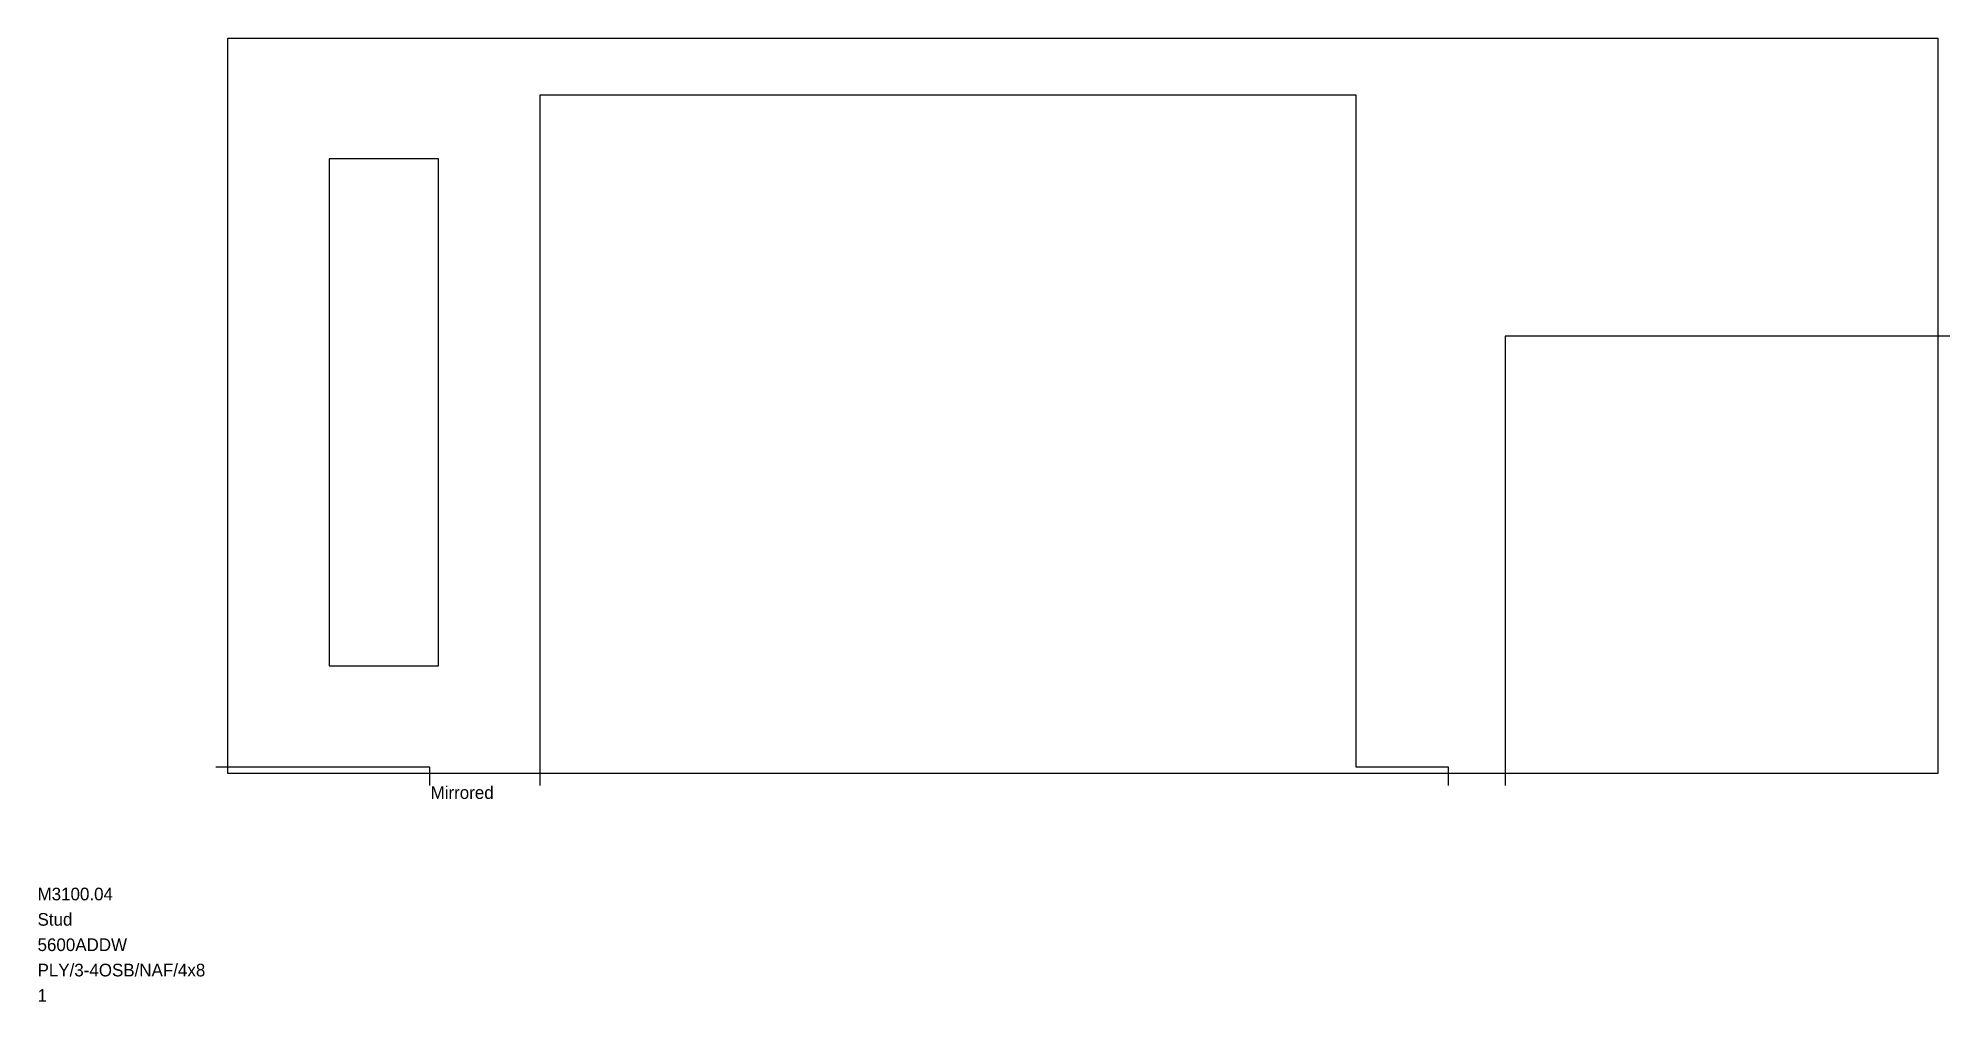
# Model space of a CAD drawing. Header units: metres. Extents: x -7.5 to 67.9, y -9 to 29.
import ezdxf

# ---------------------------------------------------------------- set-up
doc = ezdxf.new("R2010")
doc.units = ezdxf.units.M

msp = doc.modelspace()

# ---------------------------------------------------------------- linework, layer by layer
at = {"layer": 'BORDER_Z0P74', "color": 7}
msp.add_lwpolyline([(0, 0), (0, 29), (67.4375, 29), (67.4375, 0)], close=True, dxfattribs=at)
at = {"layer": 'ROUTE_Z0P75LT130RAMP', "color": 3}
for points in [[(48.140836, -0.475), (48.140836, -0.1), (48.140836, 0.25), (44.504665, 0.25), (44.504665, 26.75), (12.314135, 26.75), (12.314135, -0.1), (12.314135, -0.475)], [(3.999999, 15.249995), (3.999999, 14.249995), (3.999999, 4.249995), (8.314139, 4.249995), (8.314139, 24.249995), (3.999999, 24.249995), (3.999999, 14.249995)], [(67.9125, 17.25), (67.5375, 17.25), (50.37872, 17.25), (50.37872, -0.1), (50.37872, -0.475)], [(7.969278, -0.475), (7.969278, -0.1), (7.969278, 0.25), (-0.1, 0.25), (-0.475, 0.25)]]:
    msp.add_lwpolyline(points, dxfattribs=at)

# ---------------------------------------------------------------- texts
at = {"layer": 'DESCRIPTION', "color": 1}
msp.add_text('Stud', height=0.5, dxfattribs=at).set_placement((-7.5, -6))
at = {"layer": 'FILENAME', "color": 1}
msp.add_text('5600ADDW', height=0.5, dxfattribs=at).set_placement((-7.5, -7))
at = {"layer": 'ITEMNUMBER', "color": 1}
msp.add_text('M3100.04', height=0.5, dxfattribs=at).set_placement((-7.5, -5))
at = {"layer": 'MATERIALNAME', "color": 1}
msp.add_text('PLY/3-4OSB/NAF/4x8', height=0.5, dxfattribs=at).set_placement((-7.5, -8))
at = {"layer": 'Qty', "color": 1}
msp.add_text('1', height=0.5, dxfattribs=at).set_placement((-7.5, -9))
at = {"layer": 'RUNFIELD', "color": 1}
msp.add_text('Mirrored', height=0.5, dxfattribs=at).set_placement((8, -1))

doc.saveas('drawing.dxf')
